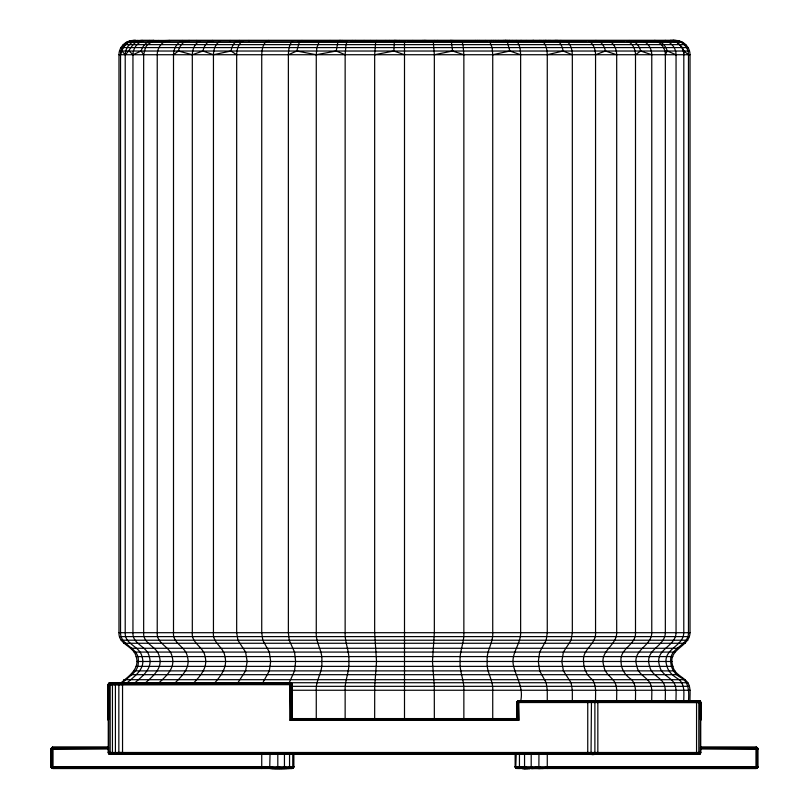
<?xml version="1.0" encoding="UTF-8"?>
<svg xmlns="http://www.w3.org/2000/svg" width="809" height="809" viewBox="0 0 809 809"><rect width="100%" height="100%" fill="white"/><g stroke="black" fill="none" stroke-linecap="round" stroke-linejoin="round"><path stroke-width="1.21" d="M117.538 683.18L110.044 682.887L108.315 684.232L108.264 720.364L108.487 683.827L110.044 682.887L118.539 683.201M517.356 702.242L517.558 701.261L518.822 700.736L518.822 720.364L517.062 718.604L517.042 702.525L700.736 702.525L518.266 702.081L517.275 702.525L517.254 718.796L291.746 718.796L291.725 683.787L290.502 682.917L109.589 682.948L108.264 684.677L108.264 752.491C109.427 754.746 110.044 754.827 108.264 752.491L700.736 752.491L700.736 702.525L699.411 700.796L545.62 700.978M291.068 683.13L291.2 719.343L517.8 719.343L517.356 702.263L517.062 718.604L517.123 702.01L518.66 700.796L699.411 700.796L700.736 702.525L699.259 700.796L695.295 700.736M700.685 702.525L700.736 720.364L700.685 702.101L699.846 701.009L698.116 700.978L699.411 700.837L699.411 701.494C701.858 703.426 700.098 700.554 698.349 700.736C700.412 700.867 701.818 703.345 699.411 701.059M108.75 684.212L108.264 684.677C110.934 681.957 109.761 682.068 108.264 684.677L291.958 684.677L290.178 683.787L108.507 683.787L109.872 682.948L108.75 684.212L108.355 719.798L108.315 684.677M699.846 701.605L699.846 700.978L518.822 700.736L517.558 701.302L517.477 719.019L291.523 719.019L291.291 684.313L108.264 684.677L109.66 682.948L114.625 683.211M700.513 702.525L700.645 719.798L700.21 701.332L518.66 701.261L517.042 702.525L517.477 719.019M291.2 719.343L291.442 683.413M290.178 682.948L290.755 719.798L518.245 719.798L517.932 700.978M683.787 701.342C683.656 694.051 685.274 685.233 679.216 679.691C674.059 676.385 668.618 672.694 667 666.363C660.983 648.687 683.393 647.392 683.787 632.699L683.817 51.028L682.422 47.589L677.305 42.361L670.307 40.45L169.587 40.45L153.326 40.935L147.481 44.637L145.408 47.589L143.658 54.729L143.658 632.699C142.829 644.227 157.421 646.229 159.333 656.584C163.024 668.244 153.022 676.021 145.61 682.725M700.189 710.767L700.21 701.261M290.755 719.798L290.825 683.008M517.275 702.525L517.123 718.665L517.123 702.384M127.306 682.725C134.759 675.839 146.055 668.79 142 656.584C139.815 646.007 124.546 644.551 125.213 632.699L125.213 54.729C125.243 48.489 129.521 42.634 135.558 40.935L135.568 40.45C127.64 39.985 120.46 46.791 120.531 54.729L120.531 632.699C120.248 646.007 139.765 647.422 138.278 661.479C139.027 672.137 128.54 676.152 122.665 682.725M374.658 718.584L374.709 686.335L376.519 661.479L374.658 632.699L374.658 54.729L375.76 40.935M404.5 54.729L393.862 51.028L394.377 40.45L404.5 40.935L404.5 718.584M345.14 54.729L346.009 44.637L347.334 40.935L339.527 40.45L337.818 42.361L336.231 51.028L345.14 54.729L345.14 632.699C344.634 642.548 349.721 651.569 348.841 661.479C349.721 671.379 344.634 680.409 345.14 690.249L345.14 718.584M289.238 682.725L294.537 670.883L295.619 661.479L294.537 652.074L289.238 640.222L288.368 632.699L288.368 54.729C288.611 49.966 288.924 44.374 292.666 40.935M538.956 753.675L538.865 768.55L534.082 768.489L531.2 766.77L531.2 753.675M237.927 682.725L245.582 670.883L247.16 661.479L245.582 652.074L237.927 640.222L236.673 632.699L236.673 54.729C236.825 49.642 238.129 43.666 242.892 40.935M596.587 700.736L597.841 702.525L597.841 752.491L596.587 754.271M695.619 700.796L696.559 702.525L696.559 752.491L695.295 754.271M591.106 700.796L594.534 700.796L595.202 702.06L589.943 702.06C588.871 699.856 592.148 700.604 591.45 702.525L591.045 752.946C589.579 755.515 596.041 754.999 596.132 752.946L597.841 752.491M108.81 700.624L108.75 684.677C109.296 682.3 112.451 682.199 110.176 684.677L110.176 752.491L119.56 752.946C120.47 755.05 118.438 754.17 118.842 752.491L118.842 684.677L119.489 682.887L109.589 682.948M175.24 682.725C182.187 675.818 190.681 667.678 187.385 656.584C185.878 646.593 172.469 643.681 173.5 632.699L173.5 54.729C173.551 49.046 176.483 42.988 182.065 40.935M293.859 753.675L293.859 766.77L291.331 768.55L292.767 766.77L292.767 753.675M687.883 682.725L121.117 682.725C128.843 676.152 140.129 668.73 136.134 656.584C133.859 645.936 118.357 644.662 118.974 632.699L118.974 54.729C118.923 47.084 125.607 40.399 133.242 40.45L675.758 40.45C683.393 40.399 690.077 47.084 690.026 54.729L690.026 632.699C689.602 647.493 666.788 648.525 672.866 666.363C674.564 674.564 683.403 676.708 687.883 682.725C691.23 688.358 689.683 695.143 690.026 701.342M108.285 748.922L51.159 748.922L52.484 747.192L51.159 748.922L51.22 767.225L52.939 768.55L292.534 768.489L293.859 766.77L51.22 767.215L52.939 768.489L52.939 747.132L108.477 747.132L108.477 753.341L109.731 754.241M516.233 753.675L515.737 768.024L515.141 766.77L757.841 766.77L757.315 768.024L756.061 768.55L516.536 768.489L515.141 766.77L515.141 753.675M518.175 701.342L517.042 702.525L517.558 701.302M695.922 700.978L698.056 700.978L698.824 702.525L698.824 752.491C695.71 755.05 699.745 754.959 700.736 752.491L700.109 753.846L698.956 754.271L700.523 753.341L700.523 747.132L756.061 747.192L756.061 768.55L757.78 767.215L547.268 767.225L543.112 768.024L538.966 767.225C533.212 766.76 523.696 771.564 519.449 766.77L519.449 753.675M108.79 683.413L290.633 683.453L291.897 684.444L291.877 718.665L290.178 720.364L518.822 720.364L518.266 700.827M109.953 752.946L110.176 752.491L111.48 754.271L108.75 752.491C110.216 754.757 109.984 754.767 108.75 752.491L108.75 683.474L108.264 684.677L109.498 682.988M517.356 701.99L517.042 702.525L518.822 700.978M518.175 701.079L517.123 702.06M524.556 753.675L524.556 766.77L525.183 768.307L756.061 768.307L757.841 766.77L756.061 768.024L533.9 768.307M288.368 54.729L296.772 51.028L299.279 42.361L301.979 40.45M292.534 767.66L293.616 767.66L275.727 768.024L270.044 766.77C261.712 769.814 291.988 769.561 293.798 767.225L289.996 768.55M517.042 702.525L518.822 701.625L700.685 702.101M757.841 766.77L756.061 767.66L543.112 768.024L538.966 767.225M596.132 752.946L594.888 752.491L593.432 754.271M119.186 754.21L116.061 754.21L115.404 752.491L115.404 684.677L116.729 682.887M267.415 768.024L291.483 768.489M173.5 54.729L178.364 51.028L192.309 54.729L202.948 51.028L213.445 54.729L230.98 51.028C231.789 46.538 234.185 40.915 239.373 40.45L239.373 41.168M108.396 684.212L112.441 684.677L114.443 682.887M202.948 51.028C203.888 46.123 207.205 40.713 212.696 40.45L212.696 41.168M291.644 684.677L291.523 719.019M518.175 700.857L518.357 702.525L518.498 700.766M178.364 51.028C179.467 45.769 183.562 40.602 189.296 40.45L189.296 41.168M111.157 684.212L112.532 682.887M290.178 684.677L290.178 720.364L290.178 682.887L273.078 683.201M120.531 54.729C122.159 47.488 127.458 40.308 135.568 40.45L135.568 41.168M109.569 684.212L111.146 682.887M134.982 682.725C142.536 676.081 153.093 668.456 149.271 656.584C147.208 646.098 132.211 644.419 132.949 632.699L132.949 54.729L141.15 51.028C142.586 45.233 147.794 40.511 153.892 40.45L153.892 41.168M700.503 752.946L700.25 752.491L698.784 754.21L700.25 752.491L700.25 702.525L699.745 701.261L698.521 701.049M121.896 51.028L125.213 54.729C130.846 49.855 133.07 39.843 142.485 40.45L153.892 40.45L153.326 40.935M108.315 684.242L109.498 683.241M109.589 754.21L699.411 754.21L700.675 752.946L108.325 752.946M262.804 682.725L269.316 670.883L270.661 661.479L269.316 652.074L262.804 640.222L261.732 632.699L261.732 54.729C261.995 49.571 262.844 41.825 268.871 40.45L268.871 41.168M517.558 702.525L517.709 701.12M290.825 684.242L290.34 682.897M273.23 768.024L272.775 768.55M119.742 683.13L111.318 682.948M665.342 54.729L667.213 51.028C665.777 45.243 660.589 40.511 654.501 40.45C660.842 42.159 665.403 48.146 665.342 54.729L665.342 632.699C665.069 647.109 643.833 649.192 649.667 666.363C651.023 674.291 659.305 676.779 663.39 682.725C666.464 688.449 665.008 695.143 665.342 701.342M698.349 700.736L700.25 702.525L700.513 702.01L700.119 719.019M214.881 682.725C221.079 675.485 227.663 666.98 224.932 656.584C223.891 647.089 212.241 642.953 213.445 632.699L213.445 54.729C213.556 49.45 215.427 43.383 220.523 40.935M518.245 719.798L518.175 702.091M293.859 766.77L292.818 768.024L292.767 766.77L291.169 768.024L289.501 767.225L287.519 768.024L284.404 767.225L282.22 768.024L277.8 766.77L275.171 768.55M291.068 684.677L291.291 683.281M193.907 682.725C200.521 675.667 208.105 667.334 205.061 656.584C203.797 646.826 191.177 643.337 192.309 632.699L192.309 54.729C192.38 49.238 194.807 43.16 200.177 40.935M119.186 682.948L118.842 684.677L115.93 684.212M269.71 768.489L270.044 753.675M591.106 754.21L591.45 752.491L594.221 752.946M518.357 702.525L518.66 700.746M159.08 682.725C166.29 675.93 175.604 667.981 172.084 656.584C170.365 646.391 156.289 643.984 157.229 632.699L157.229 54.729C157.128 47.812 162.255 40.561 169.587 40.45L169.587 41.168M279.995 768.024L279.267 768.55M289.551 753.675L289.551 766.77L287.519 768.024L284.444 766.77L281.411 768.55M515.454 767.66L516.233 766.77L518.326 768.55M108.881 719.019L108.487 684.677M370.188 40.935L398.23 40.844M285.789 768.024L284.829 768.55M559.322 41.168L560.071 40.45L560.607 41.168L561.031 40.45L561.031 41.168M287.519 768.024L286.487 768.55M594.231 700.796L594.888 702.525L594.888 752.491L594.231 754.21M109.943 682.907L110.884 683.13L110.044 682.887M291.644 684.414L291.877 718.665L291.725 683.787M290.067 768.024L288.934 768.55M511.369 41.168L512.208 40.45M540.21 41.168L541.049 40.45M116.061 682.948L115.404 684.677L113.321 684.212M277.133 768.489L277.8 766.77L277.8 753.675M571.417 700.978L576.554 700.978M516.536 768.489L516.233 766.77L517.123 768.024L525.051 768.55L524.717 767.66L529.571 768.55L531.23 767.225L533.738 768.024L538.956 766.77L543.284 768.55L538.865 768.55C540.402 767.407 533.343 768.863 531.321 767.66L529.571 768.55L517.477 768.307L516.233 766.77L516.102 768.307L515.141 766.77L516.921 768.489M635.5 701.342C635.257 694.112 636.926 685.668 631.718 679.691C625.438 675.727 620.938 669.073 621.059 661.479C619.289 648.515 636.187 645.086 635.5 632.699L635.5 54.729L640.637 51.028L651.771 54.729L651.771 632.699C651.569 646.897 631.232 649.566 636.916 666.363C638.089 674.13 646.047 676.82 649.92 682.725C652.843 688.489 651.457 695.143 651.771 701.342M114.524 683.13L115.06 682.887M613.677 700.978L614.274 700.736M113.381 682.948L112.441 684.677L112.441 752.491L113.381 754.21L116.061 754.21M283.514 768.489L284.444 766.77L284.444 753.675M112.35 683.13L113.027 682.887M517.123 768.024L519.449 766.77L520.066 768.024M649.091 700.978L650.851 700.736L650.153 700.978M288.409 768.489L289.551 766.77L291.169 768.024M697.682 754.21L698.824 752.491L699.987 752.946M677.497 700.978L678.276 700.736M110.691 683.13L111.48 682.887M143.011 40.935C137.034 42.685 132.969 48.58 132.949 54.729L129.167 51.028M317.27 40.935L342.308 40.854M698.824 702.525L699.967 702.06M275.727 768.024L270.034 767.225L51.159 766.77L52.939 767.66L275.727 768.024L277.77 767.225L282.22 768.024M595.555 701.342C595.272 694.132 596.86 686.012 592.431 679.691C586.788 675.343 583.522 668.598 583.613 661.479C581.782 649.344 596.415 644.389 595.555 632.699L595.555 54.729L605.425 51.028L616.691 54.729L616.691 632.699C616.67 646.158 598.609 650.921 603.939 666.363C604.707 673.705 611.786 676.931 615.093 682.725C617.631 688.601 616.397 695.143 616.691 701.342M698.116 701.039L698.956 701.009M516.85 767.66L519.449 766.77L519.823 767.66L525.486 768.489M118.842 752.491L122.543 752.491M543.112 768.024L547.268 766.77M504.068 40.925L505.908 40.45M547.268 701.342L547.268 690.249L546.196 682.725L539.684 670.883L538.339 661.479L539.684 652.074L546.196 640.222L547.268 632.699L547.268 54.729L563.115 51.028L572.327 54.729L572.327 632.699L571.073 640.222L563.418 652.074L561.84 661.479L563.418 670.883L571.073 682.725L572.327 690.249L572.327 701.342M514.706 40.925L518.609 40.925M131.058 40.935L133.242 40.45L133.242 41.168M492.732 718.584L492.732 690.249C493.429 680.116 485.987 671.733 487.22 661.479C485.987 651.225 493.429 642.842 492.732 632.699L492.732 54.729L509.872 51.028L520.632 54.729L520.632 632.699C520.784 644.571 510.257 653.905 513.654 666.363C516.627 678.326 523.747 687.953 520.632 701.342M587.749 702.525L589.943 702.06M434.342 718.584L434.291 686.335L432.481 661.479L434.342 632.699L434.342 54.729L452.585 51.028L463.86 54.729L463.86 632.699C464.366 642.548 459.279 651.569 460.159 661.479C459.279 671.379 464.366 680.409 463.86 690.249L463.86 718.584M374.658 54.729L393.862 51.028M336.231 51.028L316.268 54.729L296.772 51.028M111.318 754.21L113.381 754.21M537.904 40.804L540.018 40.45L541.009 41.168M543.304 40.804L545.61 40.45L545.61 41.168M609.915 40.814L624.437 40.844M522.857 40.804L529.47 40.875M529.865 40.804L533.546 40.45M698.349 754.271L698.976 754.21M519.661 767.225L524.596 767.225L525.051 768.55L519.661 767.225C524.505 765.557 529.905 769.551 534.082 768.489M567.2 40.854L586.04 40.865M135.558 40.935L142.485 40.45L142.485 41.168M163.691 683.19L177.06 683.221M517.457 40.865L538.42 40.844M193.28 683.19L221.575 683.19M163.843 683.221L175.978 683.201M656.847 40.875L672.239 40.865M129.41 683.201L151.495 683.211M649.425 700.796L650.851 700.736M130.815 683.18L137.388 683.13L133.9 683.211M238.615 683.201L255.068 683.201M464.184 40.844L487.139 40.854M166.492 683.211L172.57 683.211M239.919 683.18L254.653 683.201M629.422 40.865L653.399 40.844M408.1 40.844L455.548 40.854M191.945 683.201L220.483 683.19M351.015 40.865L374.739 40.844M592.178 40.865L615.062 40.774M297.581 40.844L319.535 40.935L316.855 47.589L316.268 54.729L316.268 632.699C315.571 642.842 323.013 651.225 321.78 661.479C323.013 671.733 315.571 680.116 316.268 690.249L316.268 718.584M243.711 683.201L251.073 683.211M546.884 40.854L574.926 40.935M274.382 683.201L290.34 682.948L291.877 684.535M495.664 40.854L525.84 40.935M199.732 683.201L205.779 682.948M283.089 683.201L290.502 683.13L291.958 684.677L290.502 682.978M539.836 768.024L540.139 768.55L532.989 768.024M129.551 40.935L679.449 40.935M126.113 42.361L682.887 42.361M123.15 44.637L685.85 44.637M120.885 47.589L688.115 47.589M119.459 51.028L689.541 51.028M118.974 54.729L690.026 54.729M118.974 632.699L690.026 632.699M119.52 636.612L689.48 636.612M121.117 640.222L687.883 640.222M123.646 643.266L685.354 643.266M130.977 648.272L678.023 648.272M134.132 652.074L674.868 652.074M136.134 656.584L672.866 656.584M136.812 661.479L672.188 661.479M136.134 666.363L672.866 666.363M134.132 670.883L674.868 670.883M130.977 674.676L678.023 674.676M123.646 679.691L685.354 679.691M109.154 683.13L290.502 683.16M292.221 686.335L689.48 686.335M292.009 690.249L690.026 690.249M108.285 747.374L52.939 747.374L51.159 748.922L108.285 748.456M700.715 747.374L756.061 747.374L757.841 748.922L700.715 748.922M108.285 747.658L52.939 747.658L51.159 748.922L52.939 748.032L108.285 748.032M700.715 747.658L756.061 747.658L757.841 748.922L700.715 748.456M700.715 748.032L756.061 748.032C758.427 749.276 758.134 747.86 756.061 747.132L757.841 748.922M108.507 753.381L700.493 753.381M108.79 753.755L700.21 753.755M109.154 754.039L699.846 754.039M293.333 768.024L52.939 768.024L51.159 766.77L52.939 768.307L292.969 768.307M213.384 683.201L207.094 682.948M145.549 683.201L140.311 682.948L169.02 683.13M110.024 754.21L111.48 754.271M432.046 40.875L423.724 40.45L423.977 40.935M688.469 701.342C688.944 692.969 689.581 681.775 680.581 677.467C674.666 674.382 670.833 668.133 670.722 661.479C669.195 647.362 688.732 646.027 688.469 632.699L688.469 54.729C688.611 45.375 679.176 38.893 670.307 40.45C677.709 40.703 683.838 47.377 683.787 54.729M699.411 700.796L699.178 700.978M673.442 40.935L673.25 40.45L676.769 40.814M261.732 766.77L268.75 767.66M520.753 40.45L524.01 40.875M673.25 40.45L675.687 40.774M119.075 684.212L122.543 684.677M667.425 40.774L665.059 40.45C671.298 42.341 676.122 48.055 676.051 54.729L676.051 632.699C675.717 647.271 653.783 648.899 659.729 666.363C661.236 674.413 669.761 676.749 674.018 682.725C677.214 688.408 675.717 695.143 676.051 701.342M587.749 752.491L591.045 752.946M519.388 768.55L518.235 768.024M646.492 40.774L642.609 40.935C648.363 42.857 651.741 48.864 651.771 54.729M509.104 40.45L511.379 40.804M522.735 768.55L521.714 768.024M113.027 754.271L111.713 752.946M595.202 702.06L597.841 702.525M595.707 40.45C601.188 40.723 604.485 46.133 605.425 51.028M527.326 768.55L526.497 768.024M123.767 683.241L122.108 682.887L122.907 683.13M533.131 40.45L535.305 40.925M516.021 40.45L518.185 40.925M115.06 754.271L114.029 752.946M675.758 40.45L677.942 40.935M696.559 752.491L698.571 752.946M290.825 683.797L291.442 684.04M698.056 700.978L697.146 700.736L697.864 700.978M524.596 767.225L529.571 768.55L531.2 766.77L531.867 768.489M290.633 683.008L291.958 684.677L291.644 684.171M117.416 754.271L116.718 752.946M290.825 683.504L291.958 684.677L291.877 684.161M667.213 51.028L676.051 54.729M591.601 700.736L592.127 702.06M475.53 40.45L476.491 40.935M608.823 40.935C614.193 43.16 616.62 49.238 616.691 54.729M588.477 40.935C593.573 43.383 595.444 49.45 595.555 54.729M230.98 51.028L236.673 54.729M683.817 51.028L688.469 54.729M541.969 40.935C546.287 43.989 547.056 49.824 547.268 54.729M515.141 766.77L516.496 768.307M121.198 754.21L121.077 752.946M489.465 40.935L492.145 47.589L492.732 54.729M141.15 51.028L143.658 54.729M640.637 51.028C639.444 44.98 633.447 38.923 626.935 40.935C632.517 42.988 635.449 49.046 635.5 54.729M433.24 40.935L434.342 54.729M563.115 51.028C562.346 46.74 560.455 41.057 555.439 40.45L566.108 40.935C570.871 43.666 572.175 49.642 572.327 54.729M509.872 51.028L507.415 42.361L504.776 40.45L516.334 40.935C520.076 44.374 520.389 49.966 520.632 54.729M292.706 767.225L292.818 768.024M452.585 51.028L451.462 42.361L450.259 40.45L461.666 40.935L462.991 44.637L463.86 54.729M757.78 748.477L757.78 767.215M757.608 748.032L757.608 767.66M757.315 747.658L757.315 768.024M756.951 747.374L756.951 768.307M756.516 747.192L756.516 768.489M587.749 700.736L587.749 754.271M557.179 40.45L557.179 41.168M554.185 40.45L554.185 41.168M550.322 40.45L550.322 41.168M549.25 40.45L549.25 41.168M548.603 40.45L548.603 41.168M547.268 753.675L547.268 768.55M546.641 40.45L546.641 41.168M545.175 40.45L545.175 41.168M543.385 40.45L543.385 41.168M526.194 40.45L526.194 41.168M517.356 701.514L517.356 718.584L291.644 718.584L291.644 683.666M509.043 40.45L509.043 41.168M507.243 40.45L507.243 41.168M505.777 40.45L505.777 41.168M503.825 40.45L503.825 41.168M503.168 40.45L503.168 41.168M498.688 40.45L498.688 41.168M495.472 40.45L495.472 41.168M493.5 40.45L493.5 41.168M491.478 40.45L491.478 41.168M485.703 40.45L485.703 41.168M479.221 40.45L479.221 41.168M477.431 40.45L477.431 41.168M437.679 40.45L437.679 41.168M434.342 40.45L434.342 41.168M425.938 40.45L425.938 41.168M422.652 40.45L422.652 41.168M412.823 40.45L412.823 41.168M399.595 40.45L399.595 41.168M389.351 40.45L389.351 41.168M385.863 40.45L385.863 41.168M376.711 40.45L376.711 41.168M370.279 40.45L370.279 41.168M364.07 40.45L364.07 41.168M355.414 40.45L355.414 41.168M352.239 40.45L352.239 41.168M342.45 40.45L342.45 41.168M330.042 40.45L330.042 41.168M261.732 753.675L261.732 768.55M248.919 40.45L248.919 41.168M230.14 40.45L230.14 41.168M196.708 40.45L196.708 41.168M182.298 40.45L182.298 41.168M158.665 40.45L158.665 41.168M149.604 40.45L149.604 41.168M137.368 40.45L137.368 41.168M134.284 40.45L134.284 41.168M122.543 682.887L122.543 754.271M109.094 683.17L109.094 683.777M52.484 747.192L52.484 768.489M52.049 747.374L52.049 768.307M51.685 747.658L51.685 768.024M51.392 748.032L51.392 767.66M51.22 748.477L51.22 767.215"/></g></svg>
